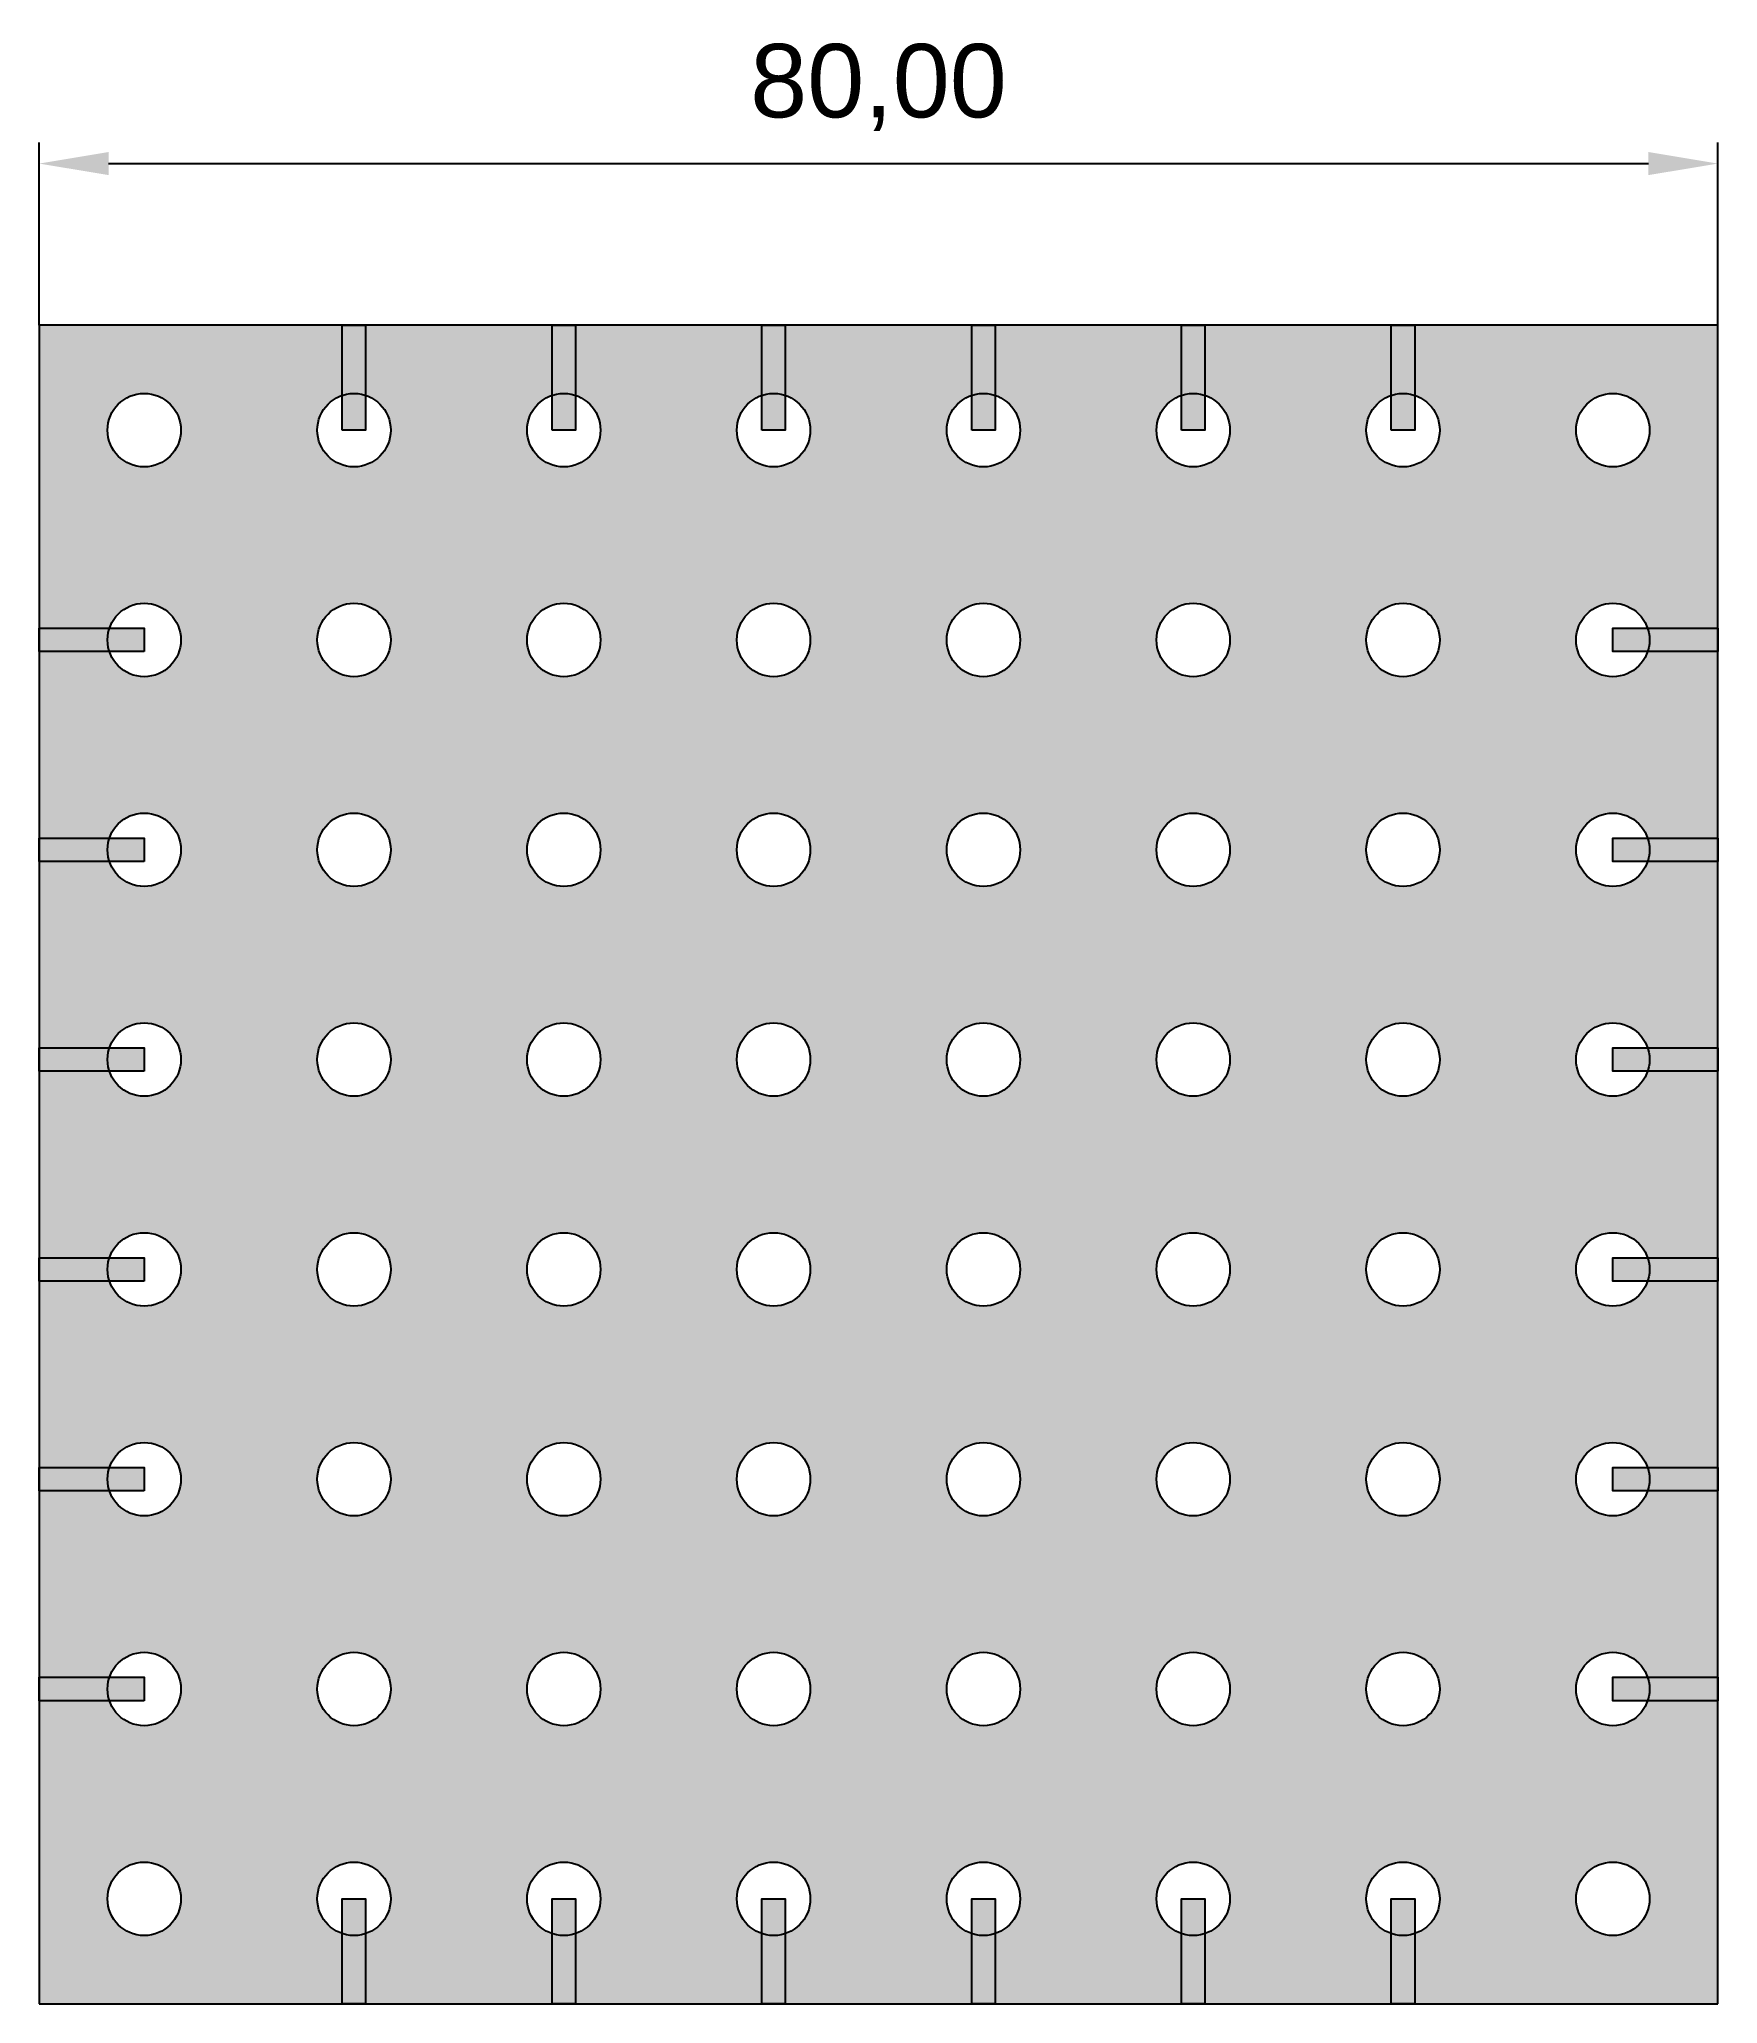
# Model space of a CAD drawing. Header units: inches. Extents: x -1.1 to 78.9, y -0.4 to 93.3.
import ezdxf

# ---------------------------------------------------------------- set-up
doc = ezdxf.new("R2010")
doc.units = ezdxf.units.IN
doc.header["$MEASUREMENT"] = 0
doc.layers.get('0').update_dxf_attribs({"color": 3})
doc.layers.add('cond', color=1, linetype='Continuous')
doc.styles.add('Annotative', font='arial.ttf')
doc.styles.get("Standard").update_dxf_attribs({"font": 'arial.ttf'})
doc.dimstyles.new('ISO-25', dxfattribs={"dimtxt": 2.5, "dimasz": 2.5, "dimexe": 1.25, "dimexo": 0.625, "dimtad": 1, "dimtxsty": 'Standard', "dimcen": 2.5, "dimadec": 0, "dimazin": 0, "dimtfac": 1, "dimtmove": 0, "dimatfit": 3, "dimfxl": 1, "dimarcsym": 0})

# ---------------------------------------------------------------- blocks, each defined once
blk = doc.blocks.new('*D3')
at = {"color": 0, "lineweight": -2, "transparency": 16777216}
for p, q in [((-1.149, 79.635), (-1.149, 88.341)), ((78.851, 79.635), (78.851, 88.341)), ((2.153, 87.341), (75.549, 87.341))]:
    blk.add_line(p, q, dxfattribs=at)
at = {"color": 0, "transparency": 16777216}
for points in [[(2.153, 87.891), (2.153, 86.791), (-1.149, 87.341)], [(75.549, 87.891), (75.549, 86.791), (78.851, 87.341)]]:
    blk.add_solid(points, dxfattribs=at)
at = {"layer": 'Defpoints', "color": 0, "transparency": 16777216}
for p in [(78.851, 87.341), (-1.149, 79.635), (78.851, 79.635)]:
    blk.add_point(p, dxfattribs=at)
at = {"color": 0, "transparency": 16777216, "insert": (38.851, 90.968), "char_height": 3.5, "width": 7.25331, "attachment_point": 5, "style": 'Annotative'}
blk.add_mtext('80,00', dxfattribs=at)

msp = doc.modelspace()

# ---------------------------------------------------------------- hatches: boundary and pattern name
at = {"true_color": 0x105689}
h = msp.add_hatch(color=146, dxfattribs=at)
h.dxf.hatch_style = 1
h.paths.add_polyline_path([(78.851, 79.635), (-1.149, 79.635), (-1.149, -0.365), (78.851, -0.365)])
h.paths.add_polyline_path([(12.101, 74.635, -1), (15.601, 74.635, -1)], flags=16)
h.paths.add_polyline_path([(2.101, 74.635, -1), (5.601, 74.635, -1)], flags=16)
h.paths.add_polyline_path([(15.601, 64.635, -1), (12.101, 64.635, -1)], flags=16)
h.paths.add_polyline_path([(5.601, 64.635, -1), (2.101, 64.635, -1)], flags=16)
h.paths.add_polyline_path([(22.101, 74.635, -1), (25.601, 74.635, -1)], flags=16)
h.paths.add_polyline_path([(25.601, 64.635, -1), (22.101, 64.635, -1)], flags=16)
h.paths.add_polyline_path([(15.601, 54.635, -1), (12.101, 54.635, -1)], flags=16)
h.paths.add_polyline_path([(5.601, 54.635, -1), (2.101, 54.635, -1)], flags=16)
h.paths.add_polyline_path([(25.601, 54.635, -1), (22.101, 54.635, -1)], flags=16)
h.paths.add_polyline_path([(32.101, 74.635, -1), (35.601, 74.635, -1)], flags=16)
h.paths.add_polyline_path([(35.601, 64.635, -1), (32.101, 64.635, -1)], flags=16)
h.paths.add_polyline_path([(15.601, 44.635, -1), (12.101, 44.635, -1)], flags=16)
h.paths.add_polyline_path([(5.601, 44.635, -1), (2.101, 44.635, -1)], flags=16)
h.paths.add_polyline_path([(35.601, 54.635, -1), (32.101, 54.635, -1)], flags=16)
h.paths.add_polyline_path([(25.601, 44.635, -1), (22.101, 44.635, -1)], flags=16)
h.paths.add_polyline_path([(42.101, 74.635, -1), (45.601, 74.635, -1)], flags=16)
h.paths.add_polyline_path([(45.601, 64.635, -1), (42.101, 64.635, -1)], flags=16)
h.paths.add_polyline_path([(35.601, 44.635, -1), (32.101, 44.635, -1)], flags=16)
h.paths.add_polyline_path([(15.601, 34.635, -1), (12.101, 34.635, -1)], flags=16)
h.paths.add_polyline_path([(5.601, 34.635, -1), (2.101, 34.635, -1)], flags=16)
h.paths.add_polyline_path([(45.601, 54.635, -1), (42.101, 54.635, -1)], flags=16)
h.paths.add_polyline_path([(25.601, 34.635, -1), (22.101, 34.635, -1)], flags=16)
h.paths.add_polyline_path([(45.601, 44.635, -1), (42.101, 44.635, -1)], flags=16)
h.paths.add_polyline_path([(35.601, 34.635, -1), (32.101, 34.635, -1)], flags=16)
h.paths.add_polyline_path([(52.101, 74.635, -1), (55.601, 74.635, -1)], flags=16)
h.paths.add_polyline_path([(55.601, 64.635, -1), (52.101, 64.635, -1)], flags=16)
h.paths.add_polyline_path([(15.601, 24.635, -1), (12.101, 24.635, -1)], flags=16)
h.paths.add_polyline_path([(5.601, 24.635, -1), (2.101, 24.635, -1)], flags=16)
h.paths.add_polyline_path([(55.601, 54.635, -1), (52.101, 54.635, -1)], flags=16)
h.paths.add_polyline_path([(25.601, 24.635, -1), (22.101, 24.635, -1)], flags=16)
h.paths.add_polyline_path([(45.601, 34.635, -1), (42.101, 34.635, -1)], flags=16)
h.paths.add_polyline_path([(55.601, 44.635, -1), (52.101, 44.635, -1)], flags=16)
h.paths.add_polyline_path([(35.601, 24.635, -1), (32.101, 24.635, -1)], flags=16)
h.paths.add_polyline_path([(62.101, 74.635, -1), (65.601, 74.635, -1)], flags=16)
h.paths.add_polyline_path([(65.601, 64.635, -1), (62.101, 64.635, -1)], flags=16)
h.paths.add_polyline_path([(15.601, 14.635, -1), (12.101, 14.635, -1)], flags=16)
h.paths.add_polyline_path([(5.601, 14.635, -1), (2.101, 14.635, -1)], flags=16)
h.paths.add_polyline_path([(65.601, 54.635, -1), (62.101, 54.635, -1)], flags=16)
h.paths.add_polyline_path([(55.601, 34.635, -1), (52.101, 34.635, -1)], flags=16)
h.paths.add_polyline_path([(45.601, 24.635, -1), (42.101, 24.635, -1)], flags=16)
h.paths.add_polyline_path([(25.601, 14.635, -1), (22.101, 14.635, -1)], flags=16)
h.paths.add_polyline_path([(65.601, 44.635, -1), (62.101, 44.635, -1)], flags=16)
h.paths.add_polyline_path([(35.601, 14.635, -1), (32.101, 14.635, -1)], flags=16)
h.paths.add_polyline_path([(55.601, 24.635, -1), (52.101, 24.635, -1)], flags=16)
h.paths.add_polyline_path([(72.101, 74.635, -1), (75.601, 74.635, -1)], flags=16)
h.paths.add_polyline_path([(75.601, 64.635, -1), (72.101, 64.635, -1)], flags=16)
h.paths.add_polyline_path([(65.601, 34.635, -1), (62.101, 34.635, -1)], flags=16)
h.paths.add_polyline_path([(45.601, 14.635, -1), (42.101, 14.635, -1)], flags=16)
h.paths.add_polyline_path([(15.601, 4.635, -1), (12.101, 4.635, -1)], flags=16)
h.paths.add_polyline_path([(5.601, 4.635, -1), (2.101, 4.635, -1)], flags=16)
h.paths.add_polyline_path([(75.601, 54.635, -1), (72.101, 54.635, -1)], flags=16)
h.paths.add_polyline_path([(25.601, 4.635, -1), (22.101, 4.635, -1)], flags=16)
h.paths.add_polyline_path([(75.601, 44.635, -1), (72.101, 44.635, -1)], flags=16)
h.paths.add_polyline_path([(35.601, 4.635, -1), (32.101, 4.635, -1)], flags=16)
h.paths.add_polyline_path([(65.601, 24.635, -1), (62.101, 24.635, -1)], flags=16)
h.paths.add_polyline_path([(55.601, 14.635, -1), (52.101, 14.635, -1)], flags=16)
h.paths.add_polyline_path([(75.601, 34.635, -1), (72.101, 34.635, -1)], flags=16)
h.paths.add_polyline_path([(45.601, 4.635, -1), (42.101, 4.635, -1)], flags=16)
h.paths.add_polyline_path([(65.601, 14.635, -1), (62.101, 14.635, -1)], flags=16)
h.paths.add_polyline_path([(75.601, 24.635, -1), (72.101, 24.635, -1)], flags=16)
h.paths.add_polyline_path([(55.601, 4.635, -1), (52.101, 4.635, -1)], flags=16)
h.paths.add_polyline_path([(75.601, 14.635, -1), (72.101, 14.635, -1)], flags=16)
h.paths.add_polyline_path([(65.601, 4.635, -1), (62.101, 4.635, -1)], flags=16)
h.paths.add_polyline_path([(75.601, 4.635, -1), (72.101, 4.635, -1)], flags=16)
h = msp.add_hatch(color=1)
h.dxf.hatch_style = 1
h.paths.add_polyline_path([(14.407, 74.635), (14.407, 79.635), (13.294, 79.635), (13.294, 74.635)])
h = msp.add_hatch(color=1)
h.dxf.hatch_style = 1
h.paths.add_polyline_path([(24.407, 74.635), (24.407, 79.635), (23.294, 79.635), (23.294, 74.635)])
h = msp.add_hatch(color=1)
h.dxf.hatch_style = 1
h.paths.add_polyline_path([(24.407, 74.635), (24.407, 79.635), (23.294, 79.635), (23.294, 74.635)])
h = msp.add_hatch(color=1)
h.dxf.hatch_style = 1
h.paths.add_polyline_path([(24.407, 74.635), (24.407, 79.635), (23.294, 79.635), (23.294, 74.635)])
h = msp.add_hatch(color=1)
h.dxf.hatch_style = 1
h.paths.add_polyline_path([(24.407, 74.635), (24.407, 79.635), (23.294, 79.635), (23.294, 74.635)])
h = msp.add_hatch(color=1)
h.dxf.hatch_style = 1
h.paths.add_polyline_path([(34.407, 74.635), (34.407, 79.635), (33.294, 79.635), (33.294, 74.635)])
h = msp.add_hatch(color=1)
h.dxf.hatch_style = 1
h.paths.add_polyline_path([(44.407, 74.635), (44.407, 79.635), (43.294, 79.635), (43.294, 74.635)])
h = msp.add_hatch(color=1)
h.dxf.hatch_style = 1
h.paths.add_polyline_path([(54.407, 74.635), (54.407, 79.635), (53.294, 79.635), (53.294, 74.635)])
h = msp.add_hatch(color=1)
h.dxf.hatch_style = 1
h.paths.add_polyline_path([(54.407, 74.635), (54.407, 79.635), (53.294, 79.635), (53.294, 74.635)])
h = msp.add_hatch(color=1)
h.dxf.hatch_style = 1
h.paths.add_polyline_path([(54.407, 74.635), (54.407, 79.635), (53.294, 79.635), (53.294, 74.635)])
h = msp.add_hatch(color=1)
h.dxf.hatch_style = 1
h.paths.add_polyline_path([(54.407, 74.635), (54.407, 79.635), (53.294, 79.635), (53.294, 74.635)])
h = msp.add_hatch(color=1)
h.dxf.hatch_style = 1
h.paths.add_polyline_path([(64.407, 74.635), (64.407, 79.635), (63.294, 79.635), (63.294, 74.635)])
h = msp.add_hatch(color=1)
h.dxf.hatch_style = 1
h.paths.add_polyline_path([(3.851, 65.192), (-1.149, 65.192), (-1.149, 64.079), (3.851, 64.079)])
h = msp.add_hatch(color=1)
h.dxf.hatch_style = 1
h.paths.add_polyline_path([(78.851, 65.192), (73.851, 65.192), (73.851, 64.079), (78.851, 64.079)])
h = msp.add_hatch(color=1)
h.dxf.hatch_style = 1
h.paths.add_polyline_path([(3.851, 55.192), (-1.149, 55.192), (-1.149, 54.079), (3.851, 54.079)])
h = msp.add_hatch(color=1)
h.dxf.hatch_style = 1
h.paths.add_polyline_path([(3.851, 55.192), (-1.149, 55.192), (-1.149, 54.079), (3.851, 54.079)])
h = msp.add_hatch(color=1)
h.dxf.hatch_style = 1
h.paths.add_polyline_path([(3.851, 55.192), (-1.149, 55.192), (-1.149, 54.079), (3.851, 54.079)])
h = msp.add_hatch(color=1)
h.dxf.hatch_style = 1
h.paths.add_polyline_path([(3.851, 55.192), (-1.149, 55.192), (-1.149, 54.079), (3.851, 54.079)])
h = msp.add_hatch(color=1)
h.dxf.hatch_style = 1
h.paths.add_polyline_path([(78.851, 55.192), (73.851, 55.192), (73.851, 54.079), (78.851, 54.079)])
h = msp.add_hatch(color=1)
h.dxf.hatch_style = 1
h.paths.add_polyline_path([(78.851, 55.192), (73.851, 55.192), (73.851, 54.079), (78.851, 54.079)])
h = msp.add_hatch(color=1)
h.dxf.hatch_style = 1
h.paths.add_polyline_path([(78.851, 55.192), (73.851, 55.192), (73.851, 54.079), (78.851, 54.079)])
h = msp.add_hatch(color=1)
h.dxf.hatch_style = 1
h.paths.add_polyline_path([(78.851, 55.192), (73.851, 55.192), (73.851, 54.079), (78.851, 54.079)])
h = msp.add_hatch(color=1)
h.dxf.hatch_style = 1
h.paths.add_polyline_path([(3.851, 45.192), (-1.149, 45.192), (-1.149, 44.079), (3.851, 44.079)])
h = msp.add_hatch(color=1)
h.dxf.hatch_style = 1
h.paths.add_polyline_path([(78.851, 45.192), (73.851, 45.192), (73.851, 44.079), (78.851, 44.079)])
h = msp.add_hatch(color=1)
h.dxf.hatch_style = 1
h.paths.add_polyline_path([(3.851, 35.192), (-1.149, 35.192), (-1.149, 34.079), (3.851, 34.079)])
h = msp.add_hatch(color=1)
h.dxf.hatch_style = 1
h.paths.add_polyline_path([(78.851, 35.192), (73.851, 35.192), (73.851, 34.079), (78.851, 34.079)])
h = msp.add_hatch(color=1)
h.dxf.hatch_style = 1
h.paths.add_polyline_path([(3.851, 25.192), (-1.149, 25.192), (-1.149, 24.079), (3.851, 24.079)])
h = msp.add_hatch(color=1)
h.dxf.hatch_style = 1
h.paths.add_polyline_path([(3.851, 25.192), (-1.149, 25.192), (-1.149, 24.079), (3.851, 24.079)])
h = msp.add_hatch(color=1)
h.dxf.hatch_style = 1
h.paths.add_polyline_path([(3.851, 25.192), (-1.149, 25.192), (-1.149, 24.079), (3.851, 24.079)])
h = msp.add_hatch(color=1)
h.dxf.hatch_style = 1
h.paths.add_polyline_path([(3.851, 25.192), (-1.149, 25.192), (-1.149, 24.079), (3.851, 24.079)])
h = msp.add_hatch(color=1)
h.dxf.hatch_style = 1
h.paths.add_polyline_path([(78.851, 25.192), (73.851, 25.192), (73.851, 24.079), (78.851, 24.079)])
h = msp.add_hatch(color=1)
h.dxf.hatch_style = 1
h.paths.add_polyline_path([(78.851, 25.192), (73.851, 25.192), (73.851, 24.079), (78.851, 24.079)])
h = msp.add_hatch(color=1)
h.dxf.hatch_style = 1
h.paths.add_polyline_path([(78.851, 25.192), (73.851, 25.192), (73.851, 24.079), (78.851, 24.079)])
h = msp.add_hatch(color=1)
h.dxf.hatch_style = 1
h.paths.add_polyline_path([(78.851, 25.192), (73.851, 25.192), (73.851, 24.079), (78.851, 24.079)])
h = msp.add_hatch(color=1)
h.dxf.hatch_style = 1
h.paths.add_polyline_path([(3.851, 15.192), (-1.149, 15.192), (-1.149, 14.079), (3.851, 14.079)])
h = msp.add_hatch(color=1)
h.dxf.hatch_style = 1
h.paths.add_polyline_path([(78.851, 15.192), (73.851, 15.192), (73.851, 14.079), (78.851, 14.079)])
h = msp.add_hatch(color=1)
h.dxf.hatch_style = 1
h.paths.add_polyline_path([(14.407, -0.365), (14.407, 4.635), (13.294, 4.635), (13.294, -0.365)])
h = msp.add_hatch(color=1)
h.dxf.hatch_style = 1
h.paths.add_polyline_path([(24.407, -0.365), (24.407, 4.635), (23.294, 4.635), (23.294, -0.365)])
h = msp.add_hatch(color=1)
h.dxf.hatch_style = 1
h.paths.add_polyline_path([(24.407, -0.365), (24.407, 4.635), (23.294, 4.635), (23.294, -0.365)])
h = msp.add_hatch(color=1)
h.dxf.hatch_style = 1
h.paths.add_polyline_path([(24.407, -0.365), (24.407, 4.635), (23.294, 4.635), (23.294, -0.365)])
h = msp.add_hatch(color=1)
h.dxf.hatch_style = 1
h.paths.add_polyline_path([(24.407, -0.365), (24.407, 4.635), (23.294, 4.635), (23.294, -0.365)])
h = msp.add_hatch(color=1)
h.dxf.hatch_style = 1
h.paths.add_polyline_path([(34.407, -0.365), (34.407, 4.635), (33.294, 4.635), (33.294, -0.365)])
h = msp.add_hatch(color=1)
h.dxf.hatch_style = 1
h.paths.add_polyline_path([(44.407, -0.365), (44.407, 4.635), (43.294, 4.635), (43.294, -0.365)])
h = msp.add_hatch(color=1)
h.dxf.hatch_style = 1
h.paths.add_polyline_path([(54.407, -0.365), (54.407, 4.635), (53.294, 4.635), (53.294, -0.365)])
h = msp.add_hatch(color=1)
h.dxf.hatch_style = 1
h.paths.add_polyline_path([(54.407, -0.365), (54.407, 4.635), (53.294, 4.635), (53.294, -0.365)])
h = msp.add_hatch(color=1)
h.dxf.hatch_style = 1
h.paths.add_polyline_path([(54.407, -0.365), (54.407, 4.635), (53.294, 4.635), (53.294, -0.365)])
h = msp.add_hatch(color=1)
h.dxf.hatch_style = 1
h.paths.add_polyline_path([(54.407, -0.365), (54.407, 4.635), (53.294, 4.635), (53.294, -0.365)])
h = msp.add_hatch(color=1)
h.dxf.hatch_style = 1
h.paths.add_polyline_path([(64.407, -0.365), (64.407, 4.635), (63.294, 4.635), (63.294, -0.365)])

# ---------------------------------------------------------------- linework, layer by layer
at = {"color": 3, "linetype": 'Continuous', "lineweight": 25}
for p, q in [((78.851, 79.635), (-1.149, 79.635)), ((-1.149, 79.635), (-1.149, -0.365)), ((78.851, -0.365), (78.851, 79.635)), ((-1.149, -0.365), (78.851, -0.365))]:
    msp.add_line(p, q, dxfattribs=at)
for centre in [(3.851, 74.635), (13.851, 74.635), (23.851, 74.635), (33.851, 74.635), (43.851, 74.635), (53.851, 74.635), (63.851, 74.635), (73.851, 74.635), (3.851, 64.635), (13.851, 64.635), (23.851, 64.635), (33.851, 64.635), (43.851, 64.635), (53.851, 64.635), (63.851, 64.635), (73.851, 64.635), (3.851, 54.635), (13.851, 54.635), (23.851, 54.635), (33.851, 54.635), (43.851, 54.635), (53.851, 54.635), (63.851, 54.635), (73.851, 54.635), (3.851, 44.635), (13.851, 44.635), (23.851, 44.635), (33.851, 44.635), (43.851, 44.635), (53.851, 44.635), (63.851, 44.635), (73.851, 44.635), (3.851, 34.635), (13.851, 34.635), (23.851, 34.635), (33.851, 34.635), (43.851, 34.635), (53.851, 34.635), (63.851, 34.635), (73.851, 34.635), (3.851, 24.635), (13.851, 24.635), (23.851, 24.635), (33.851, 24.635), (43.851, 24.635), (53.851, 24.635), (63.851, 24.635), (73.851, 24.635), (3.851, 14.635), (13.851, 14.635), (23.851, 14.635), (33.851, 14.635), (43.851, 14.635), (53.851, 14.635), (63.851, 14.635), (73.851, 14.635), (3.851, 4.635), (13.851, 4.635), (23.851, 4.635), (33.851, 4.635), (43.851, 4.635), (53.851, 4.635), (63.851, 4.635), (73.851, 4.635)]:
    msp.add_circle(centre, 1.75, dxfattribs=at)
at = {"layer": 'cond'}
for points in [[(13.294, 74.635), (13.294, 79.635), (14.407, 79.635), (14.407, 74.635)], [(23.294, 74.635), (23.294, 79.635), (24.407, 79.635), (24.407, 74.635)], [(23.294, 74.635), (23.294, 79.635), (24.407, 79.635), (24.407, 74.635)], [(23.294, 74.635), (23.294, 79.635), (24.407, 79.635), (24.407, 74.635)], [(23.294, 74.635), (23.294, 79.635), (24.407, 79.635), (24.407, 74.635)], [(33.294, 74.635), (33.294, 79.635), (34.407, 79.635), (34.407, 74.635)], [(43.294, 74.635), (43.294, 79.635), (44.407, 79.635), (44.407, 74.635)], [(53.294, 74.635), (53.294, 79.635), (54.407, 79.635), (54.407, 74.635)], [(53.294, 74.635), (53.294, 79.635), (54.407, 79.635), (54.407, 74.635)], [(53.294, 74.635), (53.294, 79.635), (54.407, 79.635), (54.407, 74.635)], [(53.294, 74.635), (53.294, 79.635), (54.407, 79.635), (54.407, 74.635)], [(63.294, 74.635), (63.294, 79.635), (64.407, 79.635), (64.407, 74.635)], [(3.851, 64.079), (-1.149, 64.079), (-1.149, 65.192), (3.851, 65.192)], [(78.851, 64.079), (73.851, 64.079), (73.851, 65.192), (78.851, 65.192)], [(3.851, 54.079), (-1.149, 54.079), (-1.149, 55.192), (3.851, 55.192)], [(3.851, 54.079), (-1.149, 54.079), (-1.149, 55.192), (3.851, 55.192)], [(3.851, 54.079), (-1.149, 54.079), (-1.149, 55.192), (3.851, 55.192)], [(3.851, 54.079), (-1.149, 54.079), (-1.149, 55.192), (3.851, 55.192)], [(78.851, 54.079), (73.851, 54.079), (73.851, 55.192), (78.851, 55.192)], [(78.851, 54.079), (73.851, 54.079), (73.851, 55.192), (78.851, 55.192)], [(78.851, 54.079), (73.851, 54.079), (73.851, 55.192), (78.851, 55.192)], [(78.851, 54.079), (73.851, 54.079), (73.851, 55.192), (78.851, 55.192)], [(3.851, 44.079), (-1.149, 44.079), (-1.149, 45.192), (3.851, 45.192)], [(78.851, 44.079), (73.851, 44.079), (73.851, 45.192), (78.851, 45.192)], [(3.851, 34.079), (-1.149, 34.079), (-1.149, 35.192), (3.851, 35.192)], [(78.851, 34.079), (73.851, 34.079), (73.851, 35.192), (78.851, 35.192)], [(3.851, 24.079), (-1.149, 24.079), (-1.149, 25.192), (3.851, 25.192)], [(3.851, 24.079), (-1.149, 24.079), (-1.149, 25.192), (3.851, 25.192)], [(3.851, 24.079), (-1.149, 24.079), (-1.149, 25.192), (3.851, 25.192)], [(3.851, 24.079), (-1.149, 24.079), (-1.149, 25.192), (3.851, 25.192)], [(78.851, 24.079), (73.851, 24.079), (73.851, 25.192), (78.851, 25.192)], [(78.851, 24.079), (73.851, 24.079), (73.851, 25.192), (78.851, 25.192)], [(78.851, 24.079), (73.851, 24.079), (73.851, 25.192), (78.851, 25.192)], [(78.851, 24.079), (73.851, 24.079), (73.851, 25.192), (78.851, 25.192)], [(3.851, 14.079), (-1.149, 14.079), (-1.149, 15.192), (3.851, 15.192)], [(78.851, 14.079), (73.851, 14.079), (73.851, 15.192), (78.851, 15.192)], [(13.294, -0.365), (13.294, 4.635), (14.407, 4.635), (14.407, -0.365)], [(23.294, -0.365), (23.294, 4.635), (24.407, 4.635), (24.407, -0.365)], [(23.294, -0.365), (23.294, 4.635), (24.407, 4.635), (24.407, -0.365)], [(23.294, -0.365), (23.294, 4.635), (24.407, 4.635), (24.407, -0.365)], [(23.294, -0.365), (23.294, 4.635), (24.407, 4.635), (24.407, -0.365)], [(33.294, -0.365), (33.294, 4.635), (34.407, 4.635), (34.407, -0.365)], [(43.294, -0.365), (43.294, 4.635), (44.407, 4.635), (44.407, -0.365)], [(53.294, -0.365), (53.294, 4.635), (54.407, 4.635), (54.407, -0.365)], [(53.294, -0.365), (53.294, 4.635), (54.407, 4.635), (54.407, -0.365)], [(53.294, -0.365), (53.294, 4.635), (54.407, 4.635), (54.407, -0.365)], [(53.294, -0.365), (53.294, 4.635), (54.407, 4.635), (54.407, -0.365)], [(63.294, -0.365), (63.294, 4.635), (64.407, 4.635), (64.407, -0.365)]]:
    msp.add_lwpolyline(points, close=True, dxfattribs=at)

# ---------------------------------------------------------------- dimensions: what is measured, and where the dimension line sits
at = {"color": 3}
dim = msp.add_linear_dim(base=(78.851, 87.341), p1=(-1.149, 79.635), p2=(78.851, 79.635), dimstyle='ISO-25', override={"dimtxt": 3.5, "dimasz": 3.302, "dimexe": 1, "dimexo": 0, "dimgap": 1.524, "dimtih": 1, "dimtoh": 1, "dimzin": 1, "dimtxsty": 'Annotative', "dimadec": 2, "dimtzin": 1}, dxfattribs=at)
dim.commit()
dim.dimension.update_dxf_attribs({"geometry": '*D3', "text_midpoint": (38.851, 90.968)})

doc.saveas('drawing.dxf')
